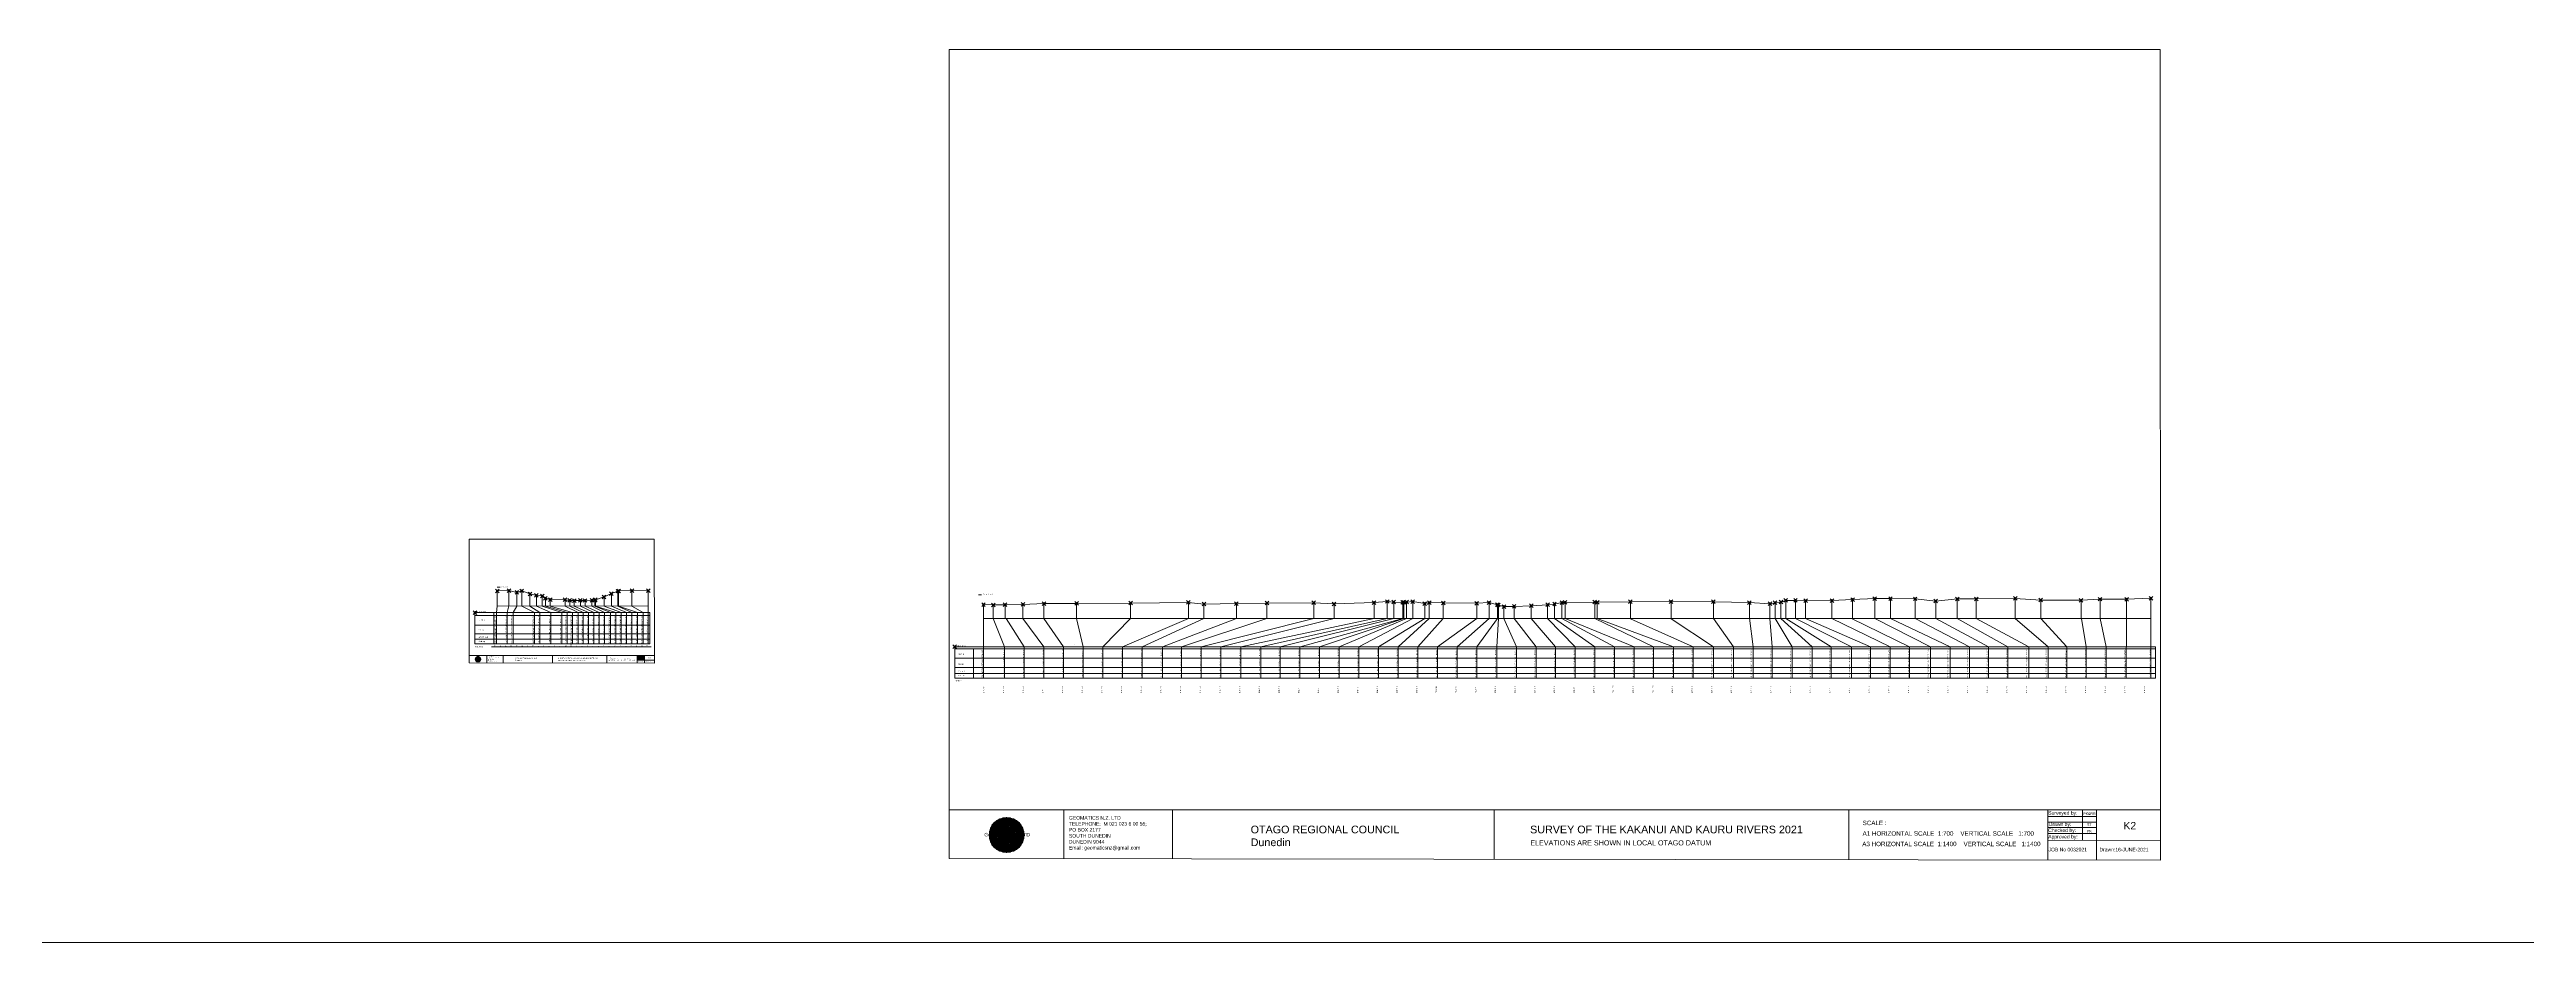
# Model space of a CAD drawing. Header units: millimetres. Extents: x -14020797 to 13046302109, y -19137686871 to 1424965380.
# Drawn here: x -12932676 to -11844555, y 45000 to 437525 of the extents above; entities that cross this region are included whole.
import ezdxf

# ---------------------------------------------------------------- set-up
doc = ezdxf.new("R2010")
doc.units = ezdxf.units.MM
doc.header["$PDMODE"] = 35
doc.header["$PDSIZE"] = 800
doc.layers.get('0').update_dxf_attribs({"lineweight": 0})
doc.layers.add('CODE', color=50, linetype='Continuous', lineweight=0)
doc.layers.add('geo', color=7, linetype='Continuous', lineweight=0)
doc.styles.get("Standard").update_dxf_attribs({"font": 'arial.ttf'})

# ---------------------------------------------------------------- blocks, each defined once
blk = doc.blocks.new('Geomatics_Circle_SPT')
at = {"layer": 'geo', "color": 2, "linetype": 'Continuous', "lineweight": 0}
for p, q in [((0, 25.2), (-25.2, 0)), ((-24.7, 4.9), (-4.9, 24.7)), ((-24.7, -4.9), (4.9, 24.7)), ((4.9, -24.7), (-24.7, 4.9)), ((-24.7, 0), (0, -24.7)), ((-9.7, 23.3), (-23.3, 9.6)), ((9.7, 23.3), (-23.3, -9.7)), ((-23.3, 9.7), (9.7, -23.3)), ((-21, 14), (-14, 21)), ((-21, -14), (14, 21)), ((14, -21), (-21, 14)), ((0, 0), (-17.8, 17.8)), ((0, 0), (-17.8, -17.8)), ((-14, 21), (21, -14)), ((21, 14), (-14, -21)), ((23.3, -9.7), (-9.7, 23.3)), ((-9.7, -23.3), (23.3, 9.7)), ((-4.9, 24.7), (24.7, -4.9)), ((24.7, 4.9), (-4.9, -24.7)), ((25.2, 0), (0, 25.2)), ((0, 0), (17.8, 17.8)), ((0, 0), (17.8, -17.8)), ((0, -24.8), (25.2, 0)), ((4.9, 24.7), (24.7, 4.9)), ((23.3, 9.7), (9.7, 23.3)), ((14, 21), (21, 14)), ((17.8, 18.1), (17.8, 18.1)), ((-4.9, -24.7), (-24.7, -4.9)), ((-23.3, -9.7), (-9.7, -23.3)), ((-14, -21), (-21, -14)), ((-17.8, -17.8), (-17.8, -17.8)), ((24.7, -4.9), (4.9, -24.7)), ((4.9, -24.7), (4.9, -24.7)), ((9.7, -23.3), (23.3, -9.7)), ((21, -14), (14, -21)), ((18.1, -17.8), (18.1, -17.8))]:
    blk.add_line(p, q, dxfattribs=at)
at = {"layer": 'geo', "color": 1, "linetype": 'Continuous', "lineweight": 0}
for p, q in [((-25.2, 0), (9.7, 23.3)), ((-25.2, 0), (-9.6, 23.3)), ((-25.2, 0), (23.3, 9.7)), ((-25.2, 0), (-23.3, 9.7)), ((-23.3, -9.7), (-25.2, 0)), ((-9.6, -23.3), (-25.2, 0)), ((9.7, -23.3), (-25.2, 0)), ((-4.9, 24.8), (-24.7, -4.9)), ((4.9, 24.7), (-24.7, 4.9)), ((14, 21), (-24.7, -4.9)), ((-14, 21), (-24.7, 4.9)), ((21, 14), (-24.7, 4.9)), ((-21, 14), (-24.7, -4.9)), ((0, 0), (-24.7, 4.9)), ((-24.7, 4.9), (-21, -14)), ((-24.7, 4.9), (-4.9, -24.7)), ((-24.7, 4.9), (14, -21)), ((-24.7, 4.9), (-24.7, 4.9)), ((0, 0), (-24.7, -4.9)), ((-23.3, 9.7), (0, 25.2)), ((-23.3, -9.6), (0, 25.2)), ((-23.3, -9.6), (17.8, 17.8)), ((-23.3, 9.7), (-17.8, 17.9)), ((-23.3, -9.6), (-17.8, 17.9)), ((-23.3, 9.7), (17.8, 17.8)), ((-17.8, -17.8), (-23.3, 9.7)), ((0, -25.2), (-23.3, 9.7)), ((-23.3, 9.7), (17.8, -17.8)), ((-23.3, 9.7), (25.2, 0)), ((-23.3, 9.4), (-23.3, 9.4)), ((-23.3, -9.7), (25.2, 0)), ((4.9, 24.8), (-21, -14)), ((-4.9, 24.7), (-21, 14)), ((14, 21), (-21, 14)), ((-14, 21), (-21, -14)), ((0, 0), (-21, 14)), ((-21, 14), (-14, -21)), ((-21, 14), (4.9, -24.7)), ((-21, 14), (-21, 14)), ((24.7, 4.9), (-21, 14)), ((0, 0), (-21, -14)), ((-17.9, 17.6), (-17.9, 17.6)), ((-17.8, 17.8), (9.7, 23.3)), ((-17.8, 17.8), (-9.6, 23.3)), ((-17.8, -17.8), (9.7, 23.3)), ((-17.8, -17.8), (-9.7, 23.3)), ((-9.7, -23.3), (-17.8, 17.8)), ((-17.8, 17.8), (9.7, -23.3)), ((-17.8, 17.8), (23.3, -9.6)), ((-17.8, 17.8), (23.3, 9.7)), ((-17.8, -17.8), (23.3, 9.7)), ((4.9, 24.7), (-14, 21)), ((-4.9, 24.7), (-14, -20.9)), ((0, 0), (-14, 21)), ((-14, 21), (-4.9, -24.7)), ((-14, 21), (-14, 21)), ((24.7, -4.9), (-14, 21)), ((21, 14), (-14, 21)), ((-14, -21), (24.7, 4.9)), ((0, 0), (-14, -21)), ((-9.8, 23.1), (-9.8, 23.1)), ((-9.7, 23.3), (0, 25.2)), ((-9.7, 23.3), (0, -25.2)), ((-9.7, -23.3), (0, 25.2)), ((-9.6, 23.3), (17.8, -17.8)), ((-9.6, 23.3), (25.2, 0)), ((-9.6, 23.3), (17.8, 17.8)), ((-9.6, -23.3), (17.8, 17.9)), ((25.2, 0), (-9.6, -23.3)), ((0, 0), (-4.9, 24.7)), ((-4.9, 24.7), (-4.9, 24.7)), ((21, -14), (-4.9, 24.7)), ((24.8, 4.9), (-4.9, 24.7)), ((14, 21), (-4.9, 24.7)), ((-4.9, -24.7), (21, 14)), ((0, 0), (-4.9, -24.7)), ((-0.2, 25.1), (-0.2, 25.1)), ((0, 25.2), (9.7, -23.3)), ((0, 25.2), (23.3, -9.7)), ((0, 25.2), (23.3, 9.7)), ((0, 25.2), (9.7, 23.3)), ((0, 0), (4.9, 24.7)), ((0, -25.2), (9.7, 23.3)), ((0, 0), (14, 21)), ((0, 0), (21, 14)), ((23.3, 9.7), (0, -25.2)), ((0, 0), (24.8, 4.9)), ((0, 0), (4.9, -24.7)), ((0, 0), (14, -21)), ((0, 0), (21, -14)), ((0, 0), (24.8, -4.9)), ((21, 14), (4.9, 24.8)), ((14, -21), (4.9, 24.7)), ((24.7, -4.9), (4.9, 24.7)), ((4.9, 24.7), (4.9, 24.7)), ((4.9, -24.7), (14, 21)), ((4.9, -24.7), (24.7, 4.9)), ((9.4, 23.3), (9.4, 23.3)), ((9.7, 23.3), (17.8, -17.8)), ((9.7, 23.3), (25.2, 0)), ((9.7, 23.3), (17.8, 17.9)), ((17.8, 17.8), (9.7, -23.3)), ((25.2, 0), (9.7, -23.3)), ((21, -14), (14, 21)), ((24.7, 4.9), (14, 21)), ((14, 21), (14, 21)), ((14, -21), (21, 14)), ((17.6, 17.9), (17.6, 17.9)), ((17.8, 17.8), (23.3, -9.7)), ((17.8, 17.8), (23.3, 9.7)), ((23.3, 9.7), (17.8, -17.8)), ((24.7, -4.9), (21, 14)), ((21, 14), (21, 14)), ((21, -14), (24.7, 4.9)), ((23.1, 9.8), (23.1, 9.8)), ((23.3, 9.7), (25.2, 0)), ((25.2, 0), (23.3, -9.6)), ((24.7, 4.9), (24.7, 4.9)), ((25.1, 0.2), (25.1, 0.2)), ((-25.2, 0), (23.3, -9.7)), ((-25.1, -0.2), (-25.1, -0.2)), ((-24.7, -4.9), (-24.7, -4.9)), ((-24.7, -4.9), (-14, -21)), ((-24.7, -4.9), (4.9, -24.7)), ((-24.7, -4.9), (21, -14)), ((-17.8, -17.8), (-23.3, -9.7)), ((0, -25.2), (-23.3, -9.6)), ((17.8, -17.8), (-23.3, -9.6)), ((-23.1, -9.8), (-23.1, -9.8)), ((-21, -14), (24.7, -4.9)), ((-21, -14), (-21, -14)), ((-21, -14), (-4.9, -24.7)), ((-21, -14), (14, -21)), ((23.3, -9.7), (-17.8, -17.8)), ((-9.6, -23.3), (-17.8, -17.8)), ((9.7, -23.3), (-17.8, -17.8)), ((-17.6, -17.9), (-17.6, -17.9)), ((-14, -21), (21, -14)), ((-14, -21), (-14, -21)), ((-14, -21), (4.9, -24.7)), ((17.8, -17.8), (-9.7, -23.3)), ((0, -25.2), (-9.7, -23.3)), ((-9.4, -23.3), (-9.4, -23.3)), ((-4.9, -24.7), (24.7, -4.9)), ((-4.9, -24.7), (14, -21)), ((-4.9, -24.7), (-4.9, -24.7)), ((23.3, -9.6), (0, -25.2)), ((9.7, -23.3), (0, -25.2)), ((0.2, -25.1), (0.2, -25.1)), ((4.9, -24.7), (21, -14)), ((4.9, -24.7), (4.9, -24.7)), ((17.8, -17.8), (9.7, -23.3)), ((9.8, -23.1), (9.8, -23.1)), ((14, -21), (24.7, -4.9)), ((14, -21), (14, -21)), ((23.3, -9.6), (17.8, -17.8)), ((17.9, -17.6), (17.9, -17.6)), ((21, -14), (21, -14)), ((23.3, -9.4), (23.3, -9.4)), ((24.7, -4.9), (24.7, -4.9))]:
    blk.add_line(p, q, dxfattribs=at)
at = {"layer": 'geo', "color": 114, "linetype": 'Continuous', "lineweight": 0}
for p, q in [((17.9, 17.8), (-25.2, 0)), ((-24.7, 4.9), (14, 21)), ((-24.7, -4.9), (21, 14)), ((-14, -21), (-24.7, 4.9)), ((9.7, 23.3), (-23.3, 9.7)), ((0, 0), (-23.3, 9.7)), ((-23.3, 9.7), (-9.7, -23.3)), ((0, 0), (-23.3, -9.7)), ((-4.9, -24.7), (-21, 14)), ((-20.9, 14), (4.9, 24.7)), ((24.8, 4.9), (-20.9, -14)), ((0, 25.2), (-17.8, 17.8)), ((-17.8, 17.8), (0, -25.2)), ((-14, 21), (-4.9, 24.7)), ((4.9, -24.7), (-14, 21)), ((0, 0), (-9.7, 23.3)), ((0, 0), (-9.7, -23.3)), ((-4.9, 24.7), (14, -21)), ((17.8, -17.8), (0, 25.2)), ((0, 0), (9.7, 23.3)), ((0, 0), (23.3, 9.7)), ((0, 0), (9.7, -23.3)), ((0, 0), (23.3, -9.7)), ((4.9, 24.7), (21, -14)), ((23.3, -9.7), (9.7, 23.3)), ((14, 21), (24.7, -4.9)), ((25.2, 0), (17.8, 17.8)), ((21, 14), (24.7, 4.9)), ((-25.2, 0), (-17.8, -17.8)), ((-21, -14), (-24.7, -4.9)), ((-17.8, -17.8), (25.2, 0)), ((24.8, -4.9), (-14, -21)), ((-9.6, -23.3), (23.3, -9.7)), ((21, -14), (-4.9, -24.8)), ((0, -25.2), (17.9, -17.8)), ((14, -21), (4.9, -24.8))]:
    blk.add_line(p, q, dxfattribs=at)
at = {"layer": 'geo', "color": 250, "linetype": 'Continuous', "lineweight": 0}
for p, q in [((0, 0), (-25.2, 0)), ((24.7, 4.9), (-24.7, 4.9)), ((-24.7, 4.9), (-24.7, -4.9)), ((-23.3, 9.7), (23.3, 9.7)), ((-23.3, 9.7), (-23.3, 9.7)), ((-23.3, -9.7), (-23.3, 9.7)), ((21, 14), (-21, 14)), ((-21, 14), (-21, -14)), ((-17.8, 17.8), (17.8, 17.8)), ((-17.8, -17.8), (-17.8, 17.8)), ((-14, 21), (-14, 21)), ((14, 21), (-14, 21)), ((-14, 20.9), (-14, -21)), ((-9.7, 23.3), (9.7, 23.3)), ((-9.7, -23.3), (-9.7, 23.3)), ((-4.9, 24.7), (4.9, 24.7)), ((-4.9, 24.7), (-4.9, -24.7)), ((0, 0), (0, 25.2)), ((0, 0), (0, -25.2)), ((0, 0), (25.2, 0)), ((4.9, 24.7), (4.9, -24.7)), ((9.7, -23.3), (9.7, 23.3)), ((14, 21), (14, -21)), ((17.8, -17.8), (17.8, 17.8)), ((21, 14), (21, 14)), ((21, -14), (21, 14)), ((23.3, 9.7), (23.3, -9.7)), ((24.7, 4.9), (24.7, 4.9)), ((24.7, -4.9), (24.7, 4.9)), ((-24.7, -4.9), (24.7, -4.9)), ((23.3, -9.7), (-23.3, -9.7)), ((-21, -14), (21, -14)), ((17.8, -17.8), (-17.8, -17.8)), ((-14, -21), (14, -21)), ((9.7, -23.3), (-9.7, -23.3)), ((-4.9, -24.7), (4.9, -24.7))]:
    blk.add_line(p, q, dxfattribs=at)
blk = doc.blocks.new('GeomaticsNZ TITLE BLOCK')
at = {"color": 7, "linetype": 'Continuous', "lineweight": 0}
for p, q in [((0, 94.9), (0, 1579.2)), ((0, 1579.2), (2363.4, 1579.2)), ((2363.4, 1579.2), (2364, 94.9)), ((2364, 94.9), (0, 94.9)), ((0, 94.9), (0, 0)), ((15.9, 94.9), (2364, 94.9)), ((224.3, 95.2), (224.3, -0.3)), ((2364, 94.9), (382.6, 94.9)), ((435.8, 95.2), (435.8, -0.7)), ((1063.4, 94.9), (1063.4, -2.4)), ((1755.4, 94.9), (1755.4, -2.6)), ((2143.6, 60.4), (2238.6, 60.4)), ((2143.9, 94.9), (2143.7, -3)), ((2143.8, 48.6), (2238.6, 48.6)), ((2143.9, 81.9), (2238.6, 81.7)), ((2143.9, 71), (2238.6, 71)), ((2211.5, 94.9), (2211.5, 36.1)), ((2238.6, 94.8), (2238.6, -3.2)), ((2364, -3.5), (2364, 94.9)), ((0, 0), (2364, -3.5)), ((2143.8, 35.4), (2364, 35.3))]:
    blk.add_line(p, q, dxfattribs=at)
at = {"color": 7, "linetype": 'Continuous', "lineweight": 0, "xscale": 1.36, "yscale": 1.36, "zscale": 1.36}
blk.add_blockref('Geomatics_Circle_SPT', (112.4, 45.7), dxfattribs=at)
at = {"color": 7, "linetype": 'Continuous', "lineweight": 0}
for s, p in [('PK&RR', (2213.2, 84.8)), ('ST', (2220.3, 63.6)), ('PK', (2220.4, 50.6))]:
    blk.add_text(s, height=5, dxfattribs=at).set_placement(p)
at = {"color": 7, "linetype": 'Continuous', "lineweight": 0, "attachment_point": 1}
for s, width, heights, insert, char_height in [('{\\C256;Geomatics N.Z. LTD                   }', 125.079, [15.8], (68.8, 49.9), 7), ('{\\C256;GEOMATICS N.Z. LTD                   \\PTELEPHONE:  M 021 023 6 00 55;\\PPO BOX 2177\\PSOUTH DUNEDIN\\PDUNEDIN 9044\\PEmail: geomaticsnz@gmail.com}', 3535.727, [94.7], (234, 82.7), 7), ('{\\C256;OTAGO REGIONAL COUNCIL\\PDunedin}', 3535.727, [0], (588.6, 64), 15), ('{\\C256;SURVEY OF THE KAKANUI AND KAURU RIVERS 2021}', 3535.727, [0], (1133.8, 64), 15), ('{\\C256;Surveyed by:}', 3535.727, [0], (2144.7, 92.4), 7), ('{\\C256;Checked by:}', 3535.727, [0], (2144.7, 58.6), 7), ('{\\C256;Drawn by:}', 3535.727, [0], (2145.8, 70.4), 7), ('{\\C256;ELEVATIONS ARE SHOWN IN LOCAL OTAGO DATUM}', 3535.727, [0], (1134.1, 35.4), 10), ('{\\C256;Approved by:}', 3535.727, [0], (2144.7, 45.9), 7), ('{\\C256;JOB No 0032021}', 3535.727, [0], (2145.3, 20.8), 7), ('{\\C256;Drawn:16-JUNE-2021}', 3535.727, [0], (2244.7, 20.7), 7)]:
    blk.add_mtext_dynamic_manual_height_columns(s, width=width, gutter_width=159, heights=heights, dxfattribs=dict(at, insert=insert, char_height=char_height))

msp = doc.modelspace()

# ---------------------------------------------------------------- linework, layer by layer
at = {"color": 1, "linetype": 'Continuous', "lineweight": 0}
for p, q in [((-12735990.312, 201117.888), (-12734698.346, 201117.888)), ((-12524577.716, 197874.728), (-12523285.75, 197874.728))]:
    msp.add_line(p, q, dxfattribs=at)
at = {"color": 7, "lineweight": 0}
for p, q in [((-12735987.697, 199542), (-12735987.697, 192909.399)), ((-12730867.309, 199663), (-12730867.309, 193030.399)), ((-12727387.104, 198853), (-12727387.104, 192909.399)), ((-12725216.435, 199573), (-12725216.435, 192909.399)), ((-12721610.069, 198233), (-12721610.069, 192909.399)), ((-12718792.891, 197573), (-12718792.891, 192909.399)), ((-12716241.471, 197343), (-12716241.471, 192909.399)), ((-12714820.916, 196333), (-12714820.916, 192909.399)), ((-12689036.33, 196915), (-12689036.33, 192909.399)), ((-12685836.573, 198335), (-12685836.573, 192909.399)), ((-12683025.059, 199435), (-12683025.059, 192909.399)), ((-12682681.522, 199535), (-12682681.522, 192902.399)), ((-12676848.89, 199655), (-12676848.89, 192909.399)), ((-12669678.105, 199646), (-12669678.105, 176248.305)), ((-12669678.105, 199646), (-12669678.105, 193013.399)), ((-12009526.707, 196339), (-12009526.707, 161248.305)), ((-12735987.697, 192909.399), (-12736313.454, 189999.998)), ((-12736313.454, 176248.305), (-12736313.454, 189999.998)), ((-12735987.697, 192909.399), (-12669678.105, 193013.399)), ((-12730867.309, 193030.399), (-12731658.336, 189999.998)), ((-12731658.336, 176248.305), (-12731658.336, 189999.998)), ((-12727387.104, 192909.399), (-12729074.582, 189999.998)), ((-12729074.582, 176248.305), (-12729074.582, 189999.998)), ((-12725216.435, 192909.399), (-12719676.683, 189999.998)), ((-12721610.069, 192909.399), (-12717234.172, 189999.998)), ((-12719676.683, 176248.305), (-12719676.683, 189999.998)), ((-12718792.891, 192909.399), (-12712448.508, 189999.998)), ((-12717234.172, 176248.305), (-12717234.172, 189999.998)), ((-12716241.471, 192909.399), (-12707662.845, 189999.998)), ((-12714820.916, 192909.399), (-12705259.283, 189999.998)), ((-12712726.765, 195744), (-12712726.765, 192909.399)), ((-12712726.765, 192909.399), (-12702896.965, 189999.998)), ((-12712448.508, 176248.305), (-12712448.508, 189999.998)), ((-12707662.845, 176248.305), (-12707662.845, 189999.998)), ((-12706165.036, 195664), (-12706165.036, 192909.399)), ((-12706165.036, 192909.399), (-12700422.466, 189999.998)), ((-12705259.283, 176248.305), (-12705259.283, 189999.998)), ((-12704157.914, 195344), (-12704157.914, 192909.399)), ((-12704157.914, 192909.399), (-12698254.692, 189999.998)), ((-12702896.965, 176248.305), (-12702896.965, 189999.998)), ((-12702133.271, 195284), (-12702133.271, 192909.399)), ((-12702133.271, 192909.399), (-12695860.031, 189999.998)), ((-12700422.466, 176248.305), (-12700422.466, 189999.998)), ((-12699437.999, 195394), (-12699437.999, 192909.399)), ((-12699437.999, 192909.399), (-12693519.183, 189999.998)), ((-12699437.999, 188762.687), (-12699437.999, 188761.399)), ((-12698254.692, 176248.305), (-12698254.692, 189999.998)), ((-12697390.552, 195324), (-12697390.552, 192909.399)), ((-12697390.552, 192909.399), (-12691191.79, 189999.998)), ((-12695860.031, 176248.305), (-12695860.031, 189999.998)), ((-12694447.596, 195414), (-12694447.596, 192909.399)), ((-12694447.596, 192909.399), (-12688887.702, 189999.998)), ((-12693519.183, 176248.305), (-12693519.183, 189999.998)), ((-12693198.725, 195355), (-12693198.725, 192909.399)), ((-12693198.725, 192909.399), (-12686281.036, 189999.998)), ((-12693198.725, 188762.687), (-12693198.725, 188722.399)), ((-12692897.701, 195664), (-12692897.701, 192909.399)), ((-12692897.701, 192909.399), (-12683836.441, 189999.998)), ((-12691191.79, 176248.305), (-12691191.79, 189999.998)), ((-12689036.33, 192909.399), (-12681513.402, 189999.998)), ((-12688887.702, 176248.305), (-12688887.702, 189999.998)), ((-12686281.036, 176248.305), (-12686281.036, 189999.998)), ((-12685836.573, 192909.399), (-12679231.745, 189999.998)), ((-12683836.441, 176248.305), (-12683836.441, 189999.998)), ((-12683025.059, 192909.399), (-12676884.383, 189999.998)), ((-12682681.522, 192902.399), (-12674336.248, 189999.998)), ((-12681513.402, 176248.305), (-12681513.402, 189999.998)), ((-12679231.745, 176248.305), (-12679231.745, 189999.998)), ((-12676884.383, 176248.305), (-12676884.383, 189999.998)), ((-12676848.89, 192909.399), (-12671938.632, 189999.998)), ((-12674336.248, 176248.305), (-12674336.248, 189999.998)), ((-12671938.632, 176248.305), (-12671938.632, 189999.998)), ((-12522380.491, 187478.645), (-12009526.707, 187478.645)), ((-12518124.575, 187478.645), (-12513156.049, 175000)), ((-12512440.544, 187478.645), (-12504524.945, 175000)), ((-12505045.246, 187478.645), (-12495895.172, 175000)), ((-12495806.835, 187478.645), (-12487223.837, 175000)), ((-12481507.859, 187478.645), (-12478526.401, 175000)), ((-12457792.787, 187478.645), (-12469930.637, 175000)), ((-12432398.044, 187478.645), (-12461247.896, 175000)), ((-12425559.326, 187478.645), (-12452681.226, 175000)), ((-12411306.355, 187478.645), (-12443693.443, 175000)), ((-12397866.036, 187478.645), (-12435377.665, 175000)), ((-12377327.626, 187478.645), (-12426688.904, 175000)), ((-12368364.764, 187478.645), (-12418098.308, 175000)), ((-12350815.409, 187478.645), (-12409355.685, 175000)), ((-12345026.049, 187478.645), (-12400596.748, 175000)), ((-12342148.423, 187478.645), (-12392127.172, 175000)), ((-12338187.499, 187478.645), (-12383259.027, 175000)), ((-12337800.735, 187478.645), (-12374763.308, 175000)), ((-12336534.117, 187478.645), (-12366187.516, 175000)), ((-12333796.825, 187478.645), (-12357539.297, 175000)), ((-12328563.573, 187478.645), (-12348892.757, 175000)), ((-12326577.881, 187478.645), (-12340270.883, 175000)), ((-12320391.723, 187478.645), (-12331607.692, 175000)), ((-12305726.242, 187478.645), (-12322936.012, 175000)), ((-12300258.135, 187478.645), (-12314319.391, 175000)), ((-12296625.415, 187478.645), (-12305713.628, 175000)), ((-12296201.526, 187478.645), (-12296875.276, 175000)), ((-12293761.072, 187478.645), (-12288302.739, 175000)), ((-12289255.153, 187478.645), (-12279630.527, 175000)), ((-12281757.826, 187478.645), (-12271091.214, 175000)), ((-12274606.135, 187478.645), (-12262524.897, 175000)), ((-12271540.897, 187478.645), (-12253755.735, 175000)), ((-12268324.806, 187478.645), (-12245232.389, 175000)), ((-12266870.806, 187478.645), (-12236615.481, 175000)), ((-12253884.263, 187478.645), (-12228037.548, 175000)), ((-12252774.235, 187478.645), (-12219286.949, 175000)), ((-12238160.735, 187204.384), (-12210608.128, 175000)), ((-12220342.27, 187204.384), (-12201701.565, 175000)), ((-12201754.258, 187478.645), (-12192933.954, 175000)), ((-12185884.242, 187496.641), (-12184327.711, 175000)), ((-12176930.803, 187478.645), (-12175856.103, 175000)), ((-12174618.651, 187478.645), (-12167170.546, 175000)), ((-12172075.772, 187478.645), (-12158323.148, 175000)), ((-12169943.265, 187478.645), (-12149961.272, 175000)), ((-12165666.928, 187478.645), (-12141005.98, 175000)), ((-12161234.122, 187478.645), (-12132767.552, 175000)), ((-12149645.948, 187478.645), (-12124118.423, 175000)), ((-12141039.492, 187478.645), (-12115532.877, 175000)), ((-12130853.504, 187478.645), (-12106325.859, 175000)), ((-12123931.014, 187478.645), (-12097663.637, 175000)), ((-12113101.494, 187478.645), (-12089273.814, 175000)), ((-12104069.544, 187476.384), (-12080829.504, 175000)), ((-12094601.032, 187478.645), (-12072330.725, 175000)), ((-12086248.372, 187478.645), (-12063123.707, 175000)), ((-12069126.828, 187478.645), (-12054733.883, 175000)), ((-12057950.759, 187478.645), (-12046419.589, 175000)), ((-12040073.616, 187478.645), (-12037918.213, 175000)), ((-12031869.476, 187478.645), (-12029122.907, 175000)), ((-12020247.63, 187478.645), (-12020247.63, 175000))]:
    msp.add_line(p, q, dxfattribs=at)
at = {"color": 7, "linetype": 'Continuous', "lineweight": 0}
for p, q in [((-12130853.504, 196147), (-12130853.504, 187478.645)), ((-12123931.014, 196167), (-12123931.014, 187478.645)), ((-12113101.494, 196057), (-12113101.494, 187478.645)), ((-12094601.032, 196017), (-12094601.032, 187478.645)), ((-12086248.372, 196007), (-12086248.372, 187478.645)), ((-12069126.828, 196278), (-12069126.828, 187478.645)), ((-12031869.476, 195918), (-12031869.476, 187478.645)), ((-12020247.63, 195889), (-12020247.63, 187478.645)), ((-12745801.962, 190000), (-12745801.962, 176248.305)), ((-12745801.962, 188762.687), (-12668945.63, 188762.687)), ((-12745801.952, 189999.998), (-12668945.62, 189999.998)), ((-12737533.434, 176248.316), (-12737533.434, 190000.009)), ((-12668945.63, 176248.305), (-12668945.63, 189999.998)), ((-12522380.491, 193520), (-12522380.491, 161248.305)), ((-12518124.575, 193350), (-12518124.575, 187478.645)), ((-12512895.412, 193490), (-12512895.412, 187478.645)), ((-12505045.246, 193640), (-12505045.246, 187478.645)), ((-12495806.835, 193970), (-12495806.835, 187478.645)), ((-12481507.859, 194061), (-12481507.859, 187478.645)), ((-12457792.787, 194221), (-12457792.787, 187478.645)), ((-12432398.044, 194501), (-12432398.044, 187478.645)), ((-12425559.326, 193752), (-12425559.326, 187478.645)), ((-12411306.355, 193962), (-12411306.355, 187478.645)), ((-12397866.036, 194212), (-12397866.036, 187478.645)), ((-12377327.626, 194312), (-12377327.626, 187478.645)), ((-12368364.764, 193813), (-12368364.764, 187478.645)), ((-12350815.409, 194433), (-12350815.409, 187478.645)), ((-12345026.049, 194893), (-12345026.049, 187478.645)), ((-12342148.423, 194613), (-12342148.423, 187478.645)), ((-12338187.499, 194513), (-12338187.499, 187478.645)), ((-12337800.735, 194503), (-12337800.735, 187478.645)), ((-12336534.117, 194643), (-12336534.117, 187478.645)), ((-12333796.825, 194853), (-12333796.825, 187478.645)), ((-12328563.573, 193983), (-12328563.573, 187478.645)), ((-12326577.881, 194393), (-12326577.881, 187478.645)), ((-12320391.723, 194243), (-12320391.723, 187478.645)), ((-12305726.242, 194143), (-12305726.242, 187478.645)), ((-12300258.135, 194433), (-12300258.135, 187478.645)), ((-12296625.415, 193483), (-12296625.415, 187478.645)), ((-12296201.526, 193314), (-12296201.526, 187478.645)), ((-12293761.072, 192674), (-12293761.072, 187478.645)), ((-12289255.153, 192734), (-12289255.153, 187478.645)), ((-12281757.826, 193024), (-12281757.826, 187478.645)), ((-12274606.135, 193484), (-12274606.135, 187478.645)), ((-12271540.897, 193744), (-12271540.897, 187478.645)), ((-12268324.806, 194394), (-12268324.806, 187478.645)), ((-12266870.806, 194464), (-12266870.806, 187478.645)), ((-12253884.263, 194645), (-12253884.263, 187478.645)), ((-12252774.235, 194525), (-12252774.235, 187478.645)), ((-12238160.735, 194775), (-12238160.735, 187204.384)), ((-12220342.27, 194775), (-12220342.27, 187204.384)), ((-12201754.258, 194785), (-12201754.258, 187478.645)), ((-12185884.242, 194376), (-12185884.242, 187478.645)), ((-12176930.803, 193896), (-12176930.803, 187478.645)), ((-12174618.651, 194316), (-12174618.651, 187478.645)), ((-12172075.772, 194606), (-12172075.772, 187478.645)), ((-12169943.265, 195396), (-12169943.265, 187478.645)), ((-12165666.928, 195356), (-12165666.928, 187478.645)), ((-12161234.122, 195196), (-12161234.122, 187478.645)), ((-12149645.948, 195316), (-12149645.948, 187478.645)), ((-12140562.652, 195736), (-12140562.652, 187478.645)), ((-12104069.544, 195047), (-12104069.544, 187476.384)), ((-12057950.759, 195498), (-12057950.759, 187478.645)), ((-12040200.046, 195408), (-12040200.046, 187478.645)), ((-12745801.962, 184471.165), (-12668945.63, 184471.165)), ((-12745801.962, 180644.524), (-12668945.63, 180644.524)), ((-12745801.962, 178283.079), (-12668945.63, 178283.079)), ((-12745801.962, 176248.305), (-12668945.63, 176248.305)), ((-12535012.951, 175000), (-12535012.951, 161248.305)), ((-12535012.951, 175000), (-12007558.774, 175000)), ((-12513156.049, 161248.305), (-12513156.049, 175000)), ((-12504524.945, 161248.305), (-12504524.945, 175000)), ((-12495895.172, 161248.305), (-12495895.172, 175000)), ((-12488648.987, 176108.439), (-12488648.987, 176107.151)), ((-12487223.837, 161248.305), (-12487223.837, 175000)), ((-12482409.714, 176108.439), (-12482409.714, 176068.151)), ((-12478526.401, 161248.305), (-12478526.401, 175000)), ((-12469930.637, 161248.305), (-12469930.637, 175000)), ((-12461247.896, 161248.305), (-12461247.896, 175000)), ((-12452681.226, 161248.305), (-12452681.226, 175000)), ((-12443693.443, 161248.305), (-12443693.443, 175000)), ((-12435377.665, 161248.305), (-12435377.665, 175000)), ((-12426688.904, 161248.305), (-12426688.904, 175000)), ((-12418098.308, 161248.305), (-12418098.308, 175000)), ((-12409355.685, 161248.305), (-12409355.685, 175000)), ((-12400596.748, 161248.305), (-12400596.748, 175000)), ((-12392127.172, 161248.305), (-12392127.172, 175000)), ((-12383393.974, 161248.305), (-12383393.974, 175000)), ((-12374763.308, 161248.305), (-12374763.308, 175000)), ((-12366187.516, 161248.305), (-12366187.516, 175000)), ((-12357539.297, 161248.305), (-12357539.297, 175000)), ((-12348892.757, 161248.305), (-12348892.757, 175000)), ((-12340270.883, 161248.305), (-12340270.883, 175000)), ((-12331607.692, 161248.305), (-12331607.692, 175000)), ((-12322936.012, 161248.305), (-12322936.012, 175000)), ((-12314319.391, 161248.305), (-12314319.391, 175000)), ((-12305713.628, 161248.305), (-12305713.628, 175000)), ((-12296875.276, 161248.305), (-12296875.276, 175000)), ((-12288302.739, 161248.305), (-12288302.739, 175000)), ((-12279630.527, 161248.305), (-12279630.527, 175000)), ((-12271091.214, 161248.305), (-12271091.214, 175000)), ((-12262524.897, 161248.305), (-12262524.897, 175000)), ((-12253755.735, 161248.305), (-12253755.735, 175000)), ((-12245232.389, 161248.305), (-12245232.389, 175000)), ((-12236615.481, 161248.305), (-12236615.481, 175000)), ((-12228037.548, 161248.305), (-12228037.548, 175000)), ((-12219286.949, 161248.305), (-12219286.949, 175000)), ((-12210608.128, 161248.305), (-12210608.128, 175000)), ((-12201701.565, 161248.305), (-12201701.565, 175000)), ((-12192933.954, 161248.305), (-12192933.954, 175000)), ((-12184327.711, 161248.305), (-12184327.711, 175000)), ((-12175856.103, 161248.305), (-12175856.103, 175000)), ((-12167170.546, 161248.305), (-12167170.546, 175000)), ((-12158323.148, 161248.305), (-12158323.148, 175000)), ((-12149961.272, 161248.305), (-12149961.272, 175000)), ((-12141005.98, 161248.305), (-12141005.98, 175000)), ((-12132767.552, 161248.305), (-12132767.552, 175000)), ((-12124118.423, 161248.305), (-12124118.423, 175000)), ((-12115532.877, 161248.305), (-12115532.877, 175000)), ((-12106325.859, 161248.305), (-12106325.859, 175000)), ((-12097663.637, 161248.305), (-12097663.637, 175000)), ((-12089273.814, 161248.305), (-12089273.814, 175000)), ((-12080829.504, 161248.305), (-12080829.504, 175000)), ((-12072330.725, 161248.305), (-12072330.725, 175000)), ((-12063123.707, 161248.305), (-12063123.707, 175000)), ((-12054733.883, 161248.305), (-12054733.883, 175000)), ((-12046419.589, 161248.305), (-12046419.589, 175000)), ((-12037918.213, 161248.305), (-12037918.213, 175000)), ((-12029122.907, 161248.305), (-12029122.907, 175000)), ((-12020470.743, 161248.305), (-12020470.743, 175000)), ((-12007558.774, 175000), (-12007558.774, 161248.305)), ((-12535012.951, 174076.552), (-12007558.774, 174076.552)), ((-12535012.951, 169946.779), (-12007558.774, 169946.779)), ((-12535012.951, 165885.475), (-12007558.774, 165885.475)), ((-12535012.951, 163283.079), (-12007558.774, 163283.079)), ((-12526744.422, 161248.316), (-12526744.422, 173762.687)), ((-12535012.951, 161248.305), (-12007558.774, 161248.305))]:
    msp.add_line(p, q, dxfattribs=at)
at = {"color": 3}
msp.add_line((-14020796.985, 45000), (6932249.242, 45000), dxfattribs=at)
at = {"color": 240, "lineweight": 0, "true_color": 0xed1f24}
msp.add_lwpolyline([(-12735987.697, 199542), (-12730867.309, 199663), (-12727387.104, 198853), (-12725216.435, 199573), (-12721610.069, 198233), (-12718792.891, 197573), (-12716241.471, 197343), (-12714820.916, 196333), (-12712726.765, 195744), (-12706165.036, 195664), (-12704157.914, 195344), (-12702133.271, 195284), (-12699437.999, 195394), (-12697390.552, 195324), (-12694447.596, 195414), (-12693198.725, 195355), (-12692897.701, 195664), (-12689036.33, 196915), (-12685836.573, 198335), (-12683025.059, 199435), (-12682681.522, 199535), (-12676848.89, 199655), (-12669678.105, 199646)], dxfattribs=at)
at = {"color": 1}
msp.add_lwpolyline([(-12522380.491, 193520), (-12518124.575, 193350), (-12512895.412, 193490), (-12505045.246, 193640), (-12495806.835, 193970), (-12481507.859, 194061), (-12457792.787, 194221), (-12432398.044, 194501), (-12425559.326, 193752), (-12411306.355, 193962), (-12397866.036, 194212), (-12377327.626, 194312), (-12368364.764, 193813), (-12350815.409, 194433), (-12345026.049, 194893), (-12342148.423, 194613), (-12338187.499, 194513), (-12337800.735, 194513), (-12336534.117, 194643), (-12333796.825, 194853), (-12328563.573, 193983), (-12326577.881, 194393), (-12320391.723, 194243), (-12305726.242, 194143), (-12300258.135, 194433), (-12296625.415, 193483), (-12296201.526, 193314), (-12293761.072, 192674), (-12289255.153, 192734), (-12281757.826, 193024), (-12274606.135, 193484), (-12271540.897, 193744), (-12268324.806, 194394), (-12266870.806, 194464), (-12253884.263, 194645), (-12252774.235, 194525), (-12238160.735, 194775), (-12220342.27, 194875), (-12201754.258, 194785), (-12185884.242, 194376), (-12176930.803, 193896), (-12174618.651, 194316), (-12172075.772, 194606), (-12169943.265, 195396), (-12165666.928, 195356), (-12161234.122, 195196), (-12149645.948, 195316), (-12140562.652, 195736), (-12130853.504, 196147), (-12123931.014, 196167), (-12113101.494, 196057), (-12104069.544, 195047), (-12094601.032, 196017), (-12086248.372, 196017), (-12069126.828, 196278), (-12057950.759, 195498), (-12040200.046, 195498), (-12031869.476, 195918), (-12020247.63, 195889), (-12009526.707, 196339)], dxfattribs=at)
at = {"color": 7, "lineweight": 0}
for p in [(-12735987.697, 199542), (-12730867.309, 199663), (-12727387.104, 198853), (-12725216.435, 199573), (-12721610.069, 198233), (-12718792.891, 197573), (-12716241.471, 197343), (-12714820.916, 196333), (-12712726.765, 195744), (-12706165.036, 195664), (-12704157.914, 195344), (-12702133.271, 195284), (-12699437.999, 195394), (-12697390.552, 195324), (-12694447.596, 195414), (-12693198.725, 195355), (-12692897.701, 195664), (-12689036.33, 196915), (-12685836.573, 198335), (-12683025.059, 199435), (-12682681.522, 199535), (-12676848.89, 199655), (-12669678.105, 199646), (-12009526.707, 196339)]:
    msp.add_point(p, dxfattribs=at)
at = {"color": 7, "linetype": 'Continuous', "lineweight": 0}
for p in [(-12169943.265, 195396), (-12165666.928, 195356), (-12161234.122, 195196), (-12149645.948, 195316), (-12140562.652, 195736), (-12130853.504, 196147), (-12123931.014, 196167), (-12113101.494, 196057), (-12094601.032, 196017), (-12086248.372, 196007), (-12069126.828, 196278), (-12057950.759, 195498), (-12040200.046, 195408), (-12031869.476, 195918), (-12020247.63, 195889), (-12745801.962, 189999.998), (-12522380.491, 193520), (-12518124.575, 193350), (-12512895.412, 193490), (-12505045.246, 193640), (-12495806.835, 193970), (-12481507.859, 194061), (-12457792.787, 194221), (-12432398.044, 194501), (-12425559.326, 193752), (-12411306.355, 193962), (-12397866.036, 194212), (-12377327.626, 194312), (-12368364.764, 193813), (-12350815.409, 194433), (-12345026.049, 194893), (-12342148.423, 194613), (-12338187.499, 194513), (-12337800.735, 194503), (-12336534.117, 194643), (-12333796.825, 194853), (-12328563.573, 193983), (-12326577.881, 194393), (-12320391.723, 194243), (-12305726.242, 194143), (-12300258.135, 194433), (-12296625.415, 193483), (-12296201.526, 193314), (-12293761.072, 192674), (-12289255.153, 192734), (-12281757.826, 193024), (-12274606.135, 193484), (-12271540.897, 193744), (-12268324.806, 194394), (-12266870.806, 194464), (-12253884.263, 194645), (-12252774.235, 194525), (-12238160.735, 194775), (-12220342.27, 194875), (-12201754.258, 194785), (-12185884.242, 194376), (-12176930.803, 193896), (-12174618.651, 194316), (-12172075.772, 194606), (-12104069.544, 195047), (-12535012.951, 174999.998)]:
    msp.add_point(p, dxfattribs=at)
at = {"layer": 'CODE'}
msp.add_line((-12738526.787, 174944.556), (-12668323.233, 174944.556), dxfattribs=at)

# ---------------------------------------------------------------- block references
at = {"color": 7, "linetype": 'Continuous', "lineweight": 0}
for p, xscale, yscale, zscale in [((-12537533.161, 81953.404), 225.1542332151227, 225.1542332151227, 225.1542332151227), ((-12748322.173, 167925.437), 34.41290447856466, 34.41290447856466, 34.41290447856466)]:
    msp.add_blockref('GeomaticsNZ TITLE BLOCK', p, dxfattribs=dict(at, xscale=xscale, yscale=yscale, zscale=zscale))

# ---------------------------------------------------------------- texts
at = {"linetype": 'Continuous', "lineweight": 0}
for p in [(-12734095.171, 201095.684), (-12522682.575, 197852.524)]:
    msp.add_text('Ground Level', height=500, dxfattribs=at).set_placement(p)
at = {"color": 7, "linetype": 'Continuous', "lineweight": 0}
for s, height, p in [('DATUM 190.00', 500, (-12745801.951, 190146.766)), ('Northing', 500, (-12744275.703, 186560.657)), ('Section K1', 500, (-12745801.962, 174797.682)), ('Ground Level', 500, (-12744259.673, 178997.626)), ('Chainage', 500, (-12744257.286, 177077.102)), ('Easting', 500, (-12744277.75, 182162.095)), ('DATUM 175.00', 500, (-12535012.939, 175146.766)), ('A3 HORIZONTAL SCALE  1:240    VERTICAL SCALE   1:240 ', 300, (-12687003.926, 168748.608)), ('A1 HORIZONTAL SCALE  1:120    VERTICAL SCALE   1:120 ', 300, (-12686981.409, 169454.621)), ('SCALE :  ', 300, (-12686978.341, 170160.634)), ('K1', 500, (-12669466.966, 169876.95)), ('Ground Level', 500, (-12533470.662, 163997.626)), ('Easting', 500, (-12533488.738, 167162.095)), ('Northing', 500, (-12533486.692, 171560.657)), ('Section K2', 500, (-12535012.951, 159797.682)), ('Chainage', 500, (-12533468.274, 162077.102)), ('SCALE :  ', 1962.818, (-12136177.225, 96577.687)), ('K2', 3271.3634, (-12021605.087, 94721.617)), ('A3 HORIZONTAL SCALE  1:1400    VERTICAL SCALE   1:1400 ', 1962.81805, (-12136344.621, 87339.188)), ('A1 HORIZONTAL SCALE  1:700    VERTICAL SCALE   1:700 ', 1962.81805, (-12136197.304, 91958.438))]:
    msp.add_text(s, height=height, dxfattribs=at).set_placement(p)
at = {"color": 7, "lineweight": 0}
for s, p in [('0.25   199.54 1422419.01  5002520.37', (-12736610.337, 176319.532)), ('5.37   199.66 1422422.28  5002515.81', (-12731837.088, 176319.532)), ('8.85   198.85 1422425.67  5002514.18', (-12729450.293, 176320.214)), ('11.02  199.57 1422425.39  5002511.09', (-12719903.795, 176272.465)), ('14.62  198.23 1422427.58  5002508.22', (-12717517, 176272.465)), ('17.44  197.57 1422428.99  5002505.77', (-12712743.41, 176272.465)), ('19.99  197.34 1422430.57  5002503.76', (-12707970.162, 176272.465)), ('21.41 196.33 1422430.87  5002502.25', (-12705583.367, 176328.058)), ('23.51 195.74 1422431.74  5002500.32', (-12703196.572, 176328.058)), ('30.07 195.66 1422436.05  5002495.30', (-12700809.777, 176319.191)), ('32.08 195.34 1422437.00  5002493.52', (-12698422.982, 176319.191)), ('34.10 195.28 1422438.07  5002491.80', (-12696036.187, 176319.191)), ('36.80 195.39 1422439.08  5002489.24', (-12693649.392, 176319.191)), ('38.84 195.32 1422440.77  5002487.90', (-12691262.597, 176319.191)), ('41.79 195.41 1422442.22  5002485.33', (-12688875.802, 176339.655)), ('43.04 195.36 1422442.79  5002484.21', (-12686489.007, 176339.655)), ('43.34 195.66 1422441.14  5002482.83', (-12684102.212, 176339.655)), ('47.20 196.92 1422446.11  5002481.43', (-12681715.417, 176339.655)), ('50.40 198.34 1422447.99  5002478.84', (-12679328.622, 176319.532)), ('53.21 199.44 1422449.65  5002476.57', (-12676941.827, 176319.532)), ('53.55 199.54 1422450.33  5002476.63', (-12674555.032, 176319.532)), ('59.39 199.66 1422453.22  5002471.53', (-12672168.237, 176319.532)), ('66.56 199.65 1422457.41  5002465.71', (-12669781.442, 176322.26))]:
    msp.add_text(s, height=500, rotation=90, dxfattribs=at).set_placement(p)
at = {"color": 7, "linetype": 'Continuous', "lineweight": 0}
for s, p in [('0.09    193.52  1422748.89  5003118.13', (-12522642.387, 161219.315)), ('4.35    193.35  1422748.70  5003113.77', (-12513237.395, 161239.438)), ('9.58    193.49  1422748.39  5003108.55', (-12504596.345, 161219.315)), ('17.43   193.64  1422748.18  5003100.70', (-12495955.295, 161172.248)), ('26.67   193.97  1422747.58  5003091.48', (-12487314.246, 161227.841)), ('40.97   194.06  1422746.66  5003077.21', (-12478673.196, 161239.438)), ('64.68   194.22  1422745.37  5003053.53', (-12470032.146, 161222.043)), ('90.08   194.50  1422744.04  5003028.17', (-12461391.097, 161219.315)), ('96.91   193.75  1422743.88  5003021.33', (-12452750.047, 161219.315)), ('111.17  193.96  1422743.26  5003007.09', (-12444108.997, 161172.248)), ('124.61  194.21  1422742.33  5002993.68', (-12435467.947, 161172.248)), ('145.15  194.31  1422741.25  5002973.17', (-12426826.898, 161172.248)), ('154.11  193.81  1422740.77  5002964.22', (-12418185.848, 161172.248)), ('171.66  194.43  1422739.94  5002946.69', (-12409544.798, 161172.248)), ('177.45  194.89  1422739.61  5002940.91', (-12400903.749, 161172.248)), ('180.33  194.61  1422739.39  5002938.04', (-12392262.699, 161172.248)), ('184.29  194.51  1422739.08  5002934.09', (-12383621.649, 161172.248)), ('184.67  194.50  1422739.13  5002933.70', (-12374980.6, 161172.248)), ('185.94  194.64  1422739.16  5002932.43', (-12366339.55, 161172.248)), ('188.68  194.85  1422738.95  5002929.70', (-12357698.5, 161172.248)), ('193.91  193.98  1422738.75  5002924.47', (-12349057.451, 161172.248)), ('195.90  194.39  1422738.78  5002922.48', (-12340416.401, 161172.248)), ('202.08  194.24  1422738.31  5002916.31', (-12331775.351, 161227.841)), ('216.75  194.14  1422733.56  5002901.91', (-12323134.302, 161227.841)), ('222.22  194.43  1422729.86  5002896.72', (-12314493.252, 161227.841)), ('225.85  193.48  1422730.19  5002893.05', (-12305852.202, 161227.841)), ('226.27  193.31  1422737.10  5002892.15', (-12297211.153, 161227.841)), ('228.71  192.67  1422737.22  5002889.70', (-12288570.103, 161227.841)), ('233.22  192.73  1422736.42  5002885.23', (-12279929.053, 161227.841)), ('240.72  193.02  1422736.27  5002877.73', (-12271288.004, 161227.841)), ('247.87  193.48  1422735.86  5002870.59', (-12262646.954, 161227.841)), ('250.93  193.74  1422735.68  5002867.53', (-12254005.904, 161227.841)), ('254.15  194.39  1422735.48  5002864.32', (-12245364.855, 161227.841)), ('255.60  194.46  1422735.18  5002862.88', (-12236723.805, 161227.841)), ('268.59  194.65  1422734.71  5002849.90', (-12228082.755, 161227.841)), ('269.70  194.53  1422734.68  5002848.79', (-12219441.705, 161227.841)), ('284.31  194.78  1422734.62  5002834.16', (-12210800.656, 161227.841)), ('302.13  194.88  1422732.29  5002816.44', (-12202159.606, 161218.974)), ('320.72  194.79  1422731.09  5002797.89', (-12193518.556, 161218.974)), ('336.59  194.38  1422730.11  5002782.05', (-12184877.507, 161218.974)), ('345.54  193.90  1422730.72  5002773.05', (-12176236.457, 161218.974)), ('347.86  194.32  1422730.43  5002770.75', (-12167595.407, 161218.974)), ('350.40  194.61  1422731.27  5002768.16', (-12158954.358, 161218.974)), ('352.53  195.40  1422730.97  5002766.04', (-12150313.308, 161218.974)), ('356.81  195.36  1422730.16  5002761.80', (-12141672.258, 161218.974)), ('361.24  195.20  1422729.99  5002757.37', (-12133031.209, 161218.974)), ('372.83  195.32  1422729.34  5002745.80', (-12124390.159, 161218.974)), ('381.91  195.74  1422728.66  5002736.74', (-12115749.109, 161218.974)), ('391.62  196.15  1422728.23  5002727.04', (-12107108.06, 161218.974)), ('398.54  196.17  1422728.00  5002720.12', (-12098467.01, 161218.974)), ('409.37  196.06  1422726.97  5002709.33', (-12089825.96, 161239.438)), ('418.40  195.05  1422726.88  5002700.29', (-12081184.911, 161239.438)), ('427.87  196.02  1422726.28  5002690.84', (-12072544.202, 161239.438)), ('436.23  196.01  1422725.82  5002682.50', (-12063903.493, 161239.438)), ('453.35  196.28  1422724.96  5002665.40', (-12055262.444, 161239.438)), ('464.52  195.50  1422724.55  5002654.23', (-12046621.394, 161239.438)), ('482.27  195.41  1422723.50  5002636.51', (-12037980.344, 161239.438)), ('490.60  195.92  1422723.08  5002628.19', (-12029339.295, 161239.438)), ('502.23  195.89  1422722.36  5002616.59', (-12020698.245, 161219.315)), ('512.95  196.34  1422721.87  5002605.88', (-12009622.509, 161219.315))]:
    msp.add_text(s, height=500, rotation=90, dxfattribs=at).set_placement(p)
at = {"layer": 'CODE'}
for s, p in [('RE', (-12736796.198, 174944.556)), ('RE', (-12734332.715, 174889.645)), ('RE', (-12731951.234, 174889.645)), ('RE', (-12729569.753, 174889.645)), ('TB', (-12727188.273, 174928.185)), ('BA', (-12724806.792, 174893.397)), ('BA', (-12722425.311, 174893.397)), ('TB', (-12720043.83, 174928.185)), ('SH', (-12717653.823, 174913.178)), ('SH', (-12715255.289, 174913.178)), ('SH', (-12712856.755, 174913.178)), ('SH', (-12710458.221, 174913.178)), ('SH', (-12708059.687, 174913.178)), ('BB', (-12705669.68, 174893.397)), ('SH', (-12703361.674, 174968.09)), ('W', (-12700889.665, 174936.03)), ('SH', (-12698499.658, 174913.178)), ('SH', (-12696101.124, 174913.178)), ('SH', (-12693702.59, 174913.178)), ('SH', (-12691304.056, 174913.178)), ('SH', (-12688905.522, 174913.178)), ('SH', (-12686506.988, 174913.178)), ('W', (-12684116.98, 174936.03)), ('SH', (-12681726.973, 174913.178)), ('SH', (-12679328.439, 174913.178)), ('TB', (-12676938.432, 174928.185)), ('BA', (-12674556.951, 174893.397)), ('RE', (-12672175.47, 174889.645)), ('RE', (-12669793.989, 174889.645))]:
    msp.add_text(s, height=500, rotation=90, dxfattribs=at).set_placement(p)
at = {"layer": 'CODE', "color": 1}
for s, p in [('1026  RE', (-12521980.835, 154549.413)), ('1027  SH', (-12513337.96, 154549.413)), ('1028  SH', (-12504695.085, 154549.413)), ('1029  F', (-12496058.69, 154549.413)), ('1030  SH', (-12487415.815, 154549.413)), ('1031  SH', (-12478772.599, 154549.413)), ('1032  SH', (-12470129.382, 154549.413)), ('1033  SH', (-12461486.166, 154549.413)), ('1034  SH', (-12452842.95, 154549.413)), ('1035  SH', (-12444199.734, 154549.413)), ('1036  SH', (-12435556.518, 154549.413)), ('1037  SH', (-12426913.301, 154549.413)), ('1038  SH', (-12418270.085, 154549.413)), ('1039  SH', (-12409626.869, 154549.413)), ('1040  SH', (-12400983.653, 154549.413)), ('1041  SH', (-12392340.778, 154549.413)), ('1042  F', (-12383704.383, 154549.413)), ('1043  Y', (-12375067.988, 154549.413)), ('1044  SH', (-12366424.772, 154549.413)), ('1045  TB', (-12357788.377, 154549.413)), ('1046  SH', (-12349145.502, 154549.413)), ('1047  SH', (-12340502.626, 154549.413)), ('1048  SH', (-12331859.751, 154549.413)), ('TS10  SH', (-12323216.876, 154609.099)), ('TS10  TB', (-12314574.001, 154609.099)), ('TS10  W', (-12305931.126, 154609.099)), ('1062  SH', (-12297288.251, 154549.413)), ('1063  SH', (-12288645.376, 154549.413)), ('1064  SH', (-12280002.159, 154549.413)), ('1065  SH', (-12271359.284, 154549.413)), ('1066  W', (-12262722.889, 154549.413)), ('1067  SH', (-12254080.014, 154549.413)), ('TS4      TS', (-12245437.139, 154609.099)), ('1068  SH', (-12236794.264, 154549.413)), ('TS6      TS', (-12228151.389, 154609.099)), ('1069  SH', (-12219508.514, 154549.413)), ('1070  SH', (-12210865.638, 154549.413)), ('1071  SH', (-12202222.763, 154549.413)), ('1072  SH', (-12193579.888, 154549.413)), ('1073  SH', (-12184937.013, 154549.413)), ('1074  SH', (-12176293.797, 154549.413)), ('1075  SH', (-12167650.922, 154549.413)), ('1076  SH', (-12159008.047, 154549.413)), ('1077  F', (-12150371.652, 154549.413)), ('1078  F', (-12141735.257, 154549.413)), ('1079  SH', (-12133092.382, 154549.413)), ('1080  SH', (-12124449.506, 154549.413)), ('1081  SH', (-12115806.631, 154549.413)), ('1082  SH', (-12107163.756, 154549.413)), ('1083  SH', (-12098520.881, 154549.413)), ('1084  SH', (-12089877.665, 154549.413)), ('1085  SH', (-12081234.79, 154549.413)), ('1086  SH', (-12072591.915, 154549.413)), ('1087  SH', (-12063949.039, 154549.413)), ('1088  SH', (-12055306.164, 154549.413)), ('1089  SH', (-12046663.289, 154549.413)), ('1090  SH', (-12038020.414, 154549.413)), ('1091  SH', (-12029377.539, 154549.413)), ('1092  SH', (-12020734.664, 154549.413)), ('1093  SH', (-12012091.789, 154549.413))]:
    msp.add_text(s, height=500, rotation=90, dxfattribs=at).set_placement(p)

doc.saveas('drawing.dxf')
